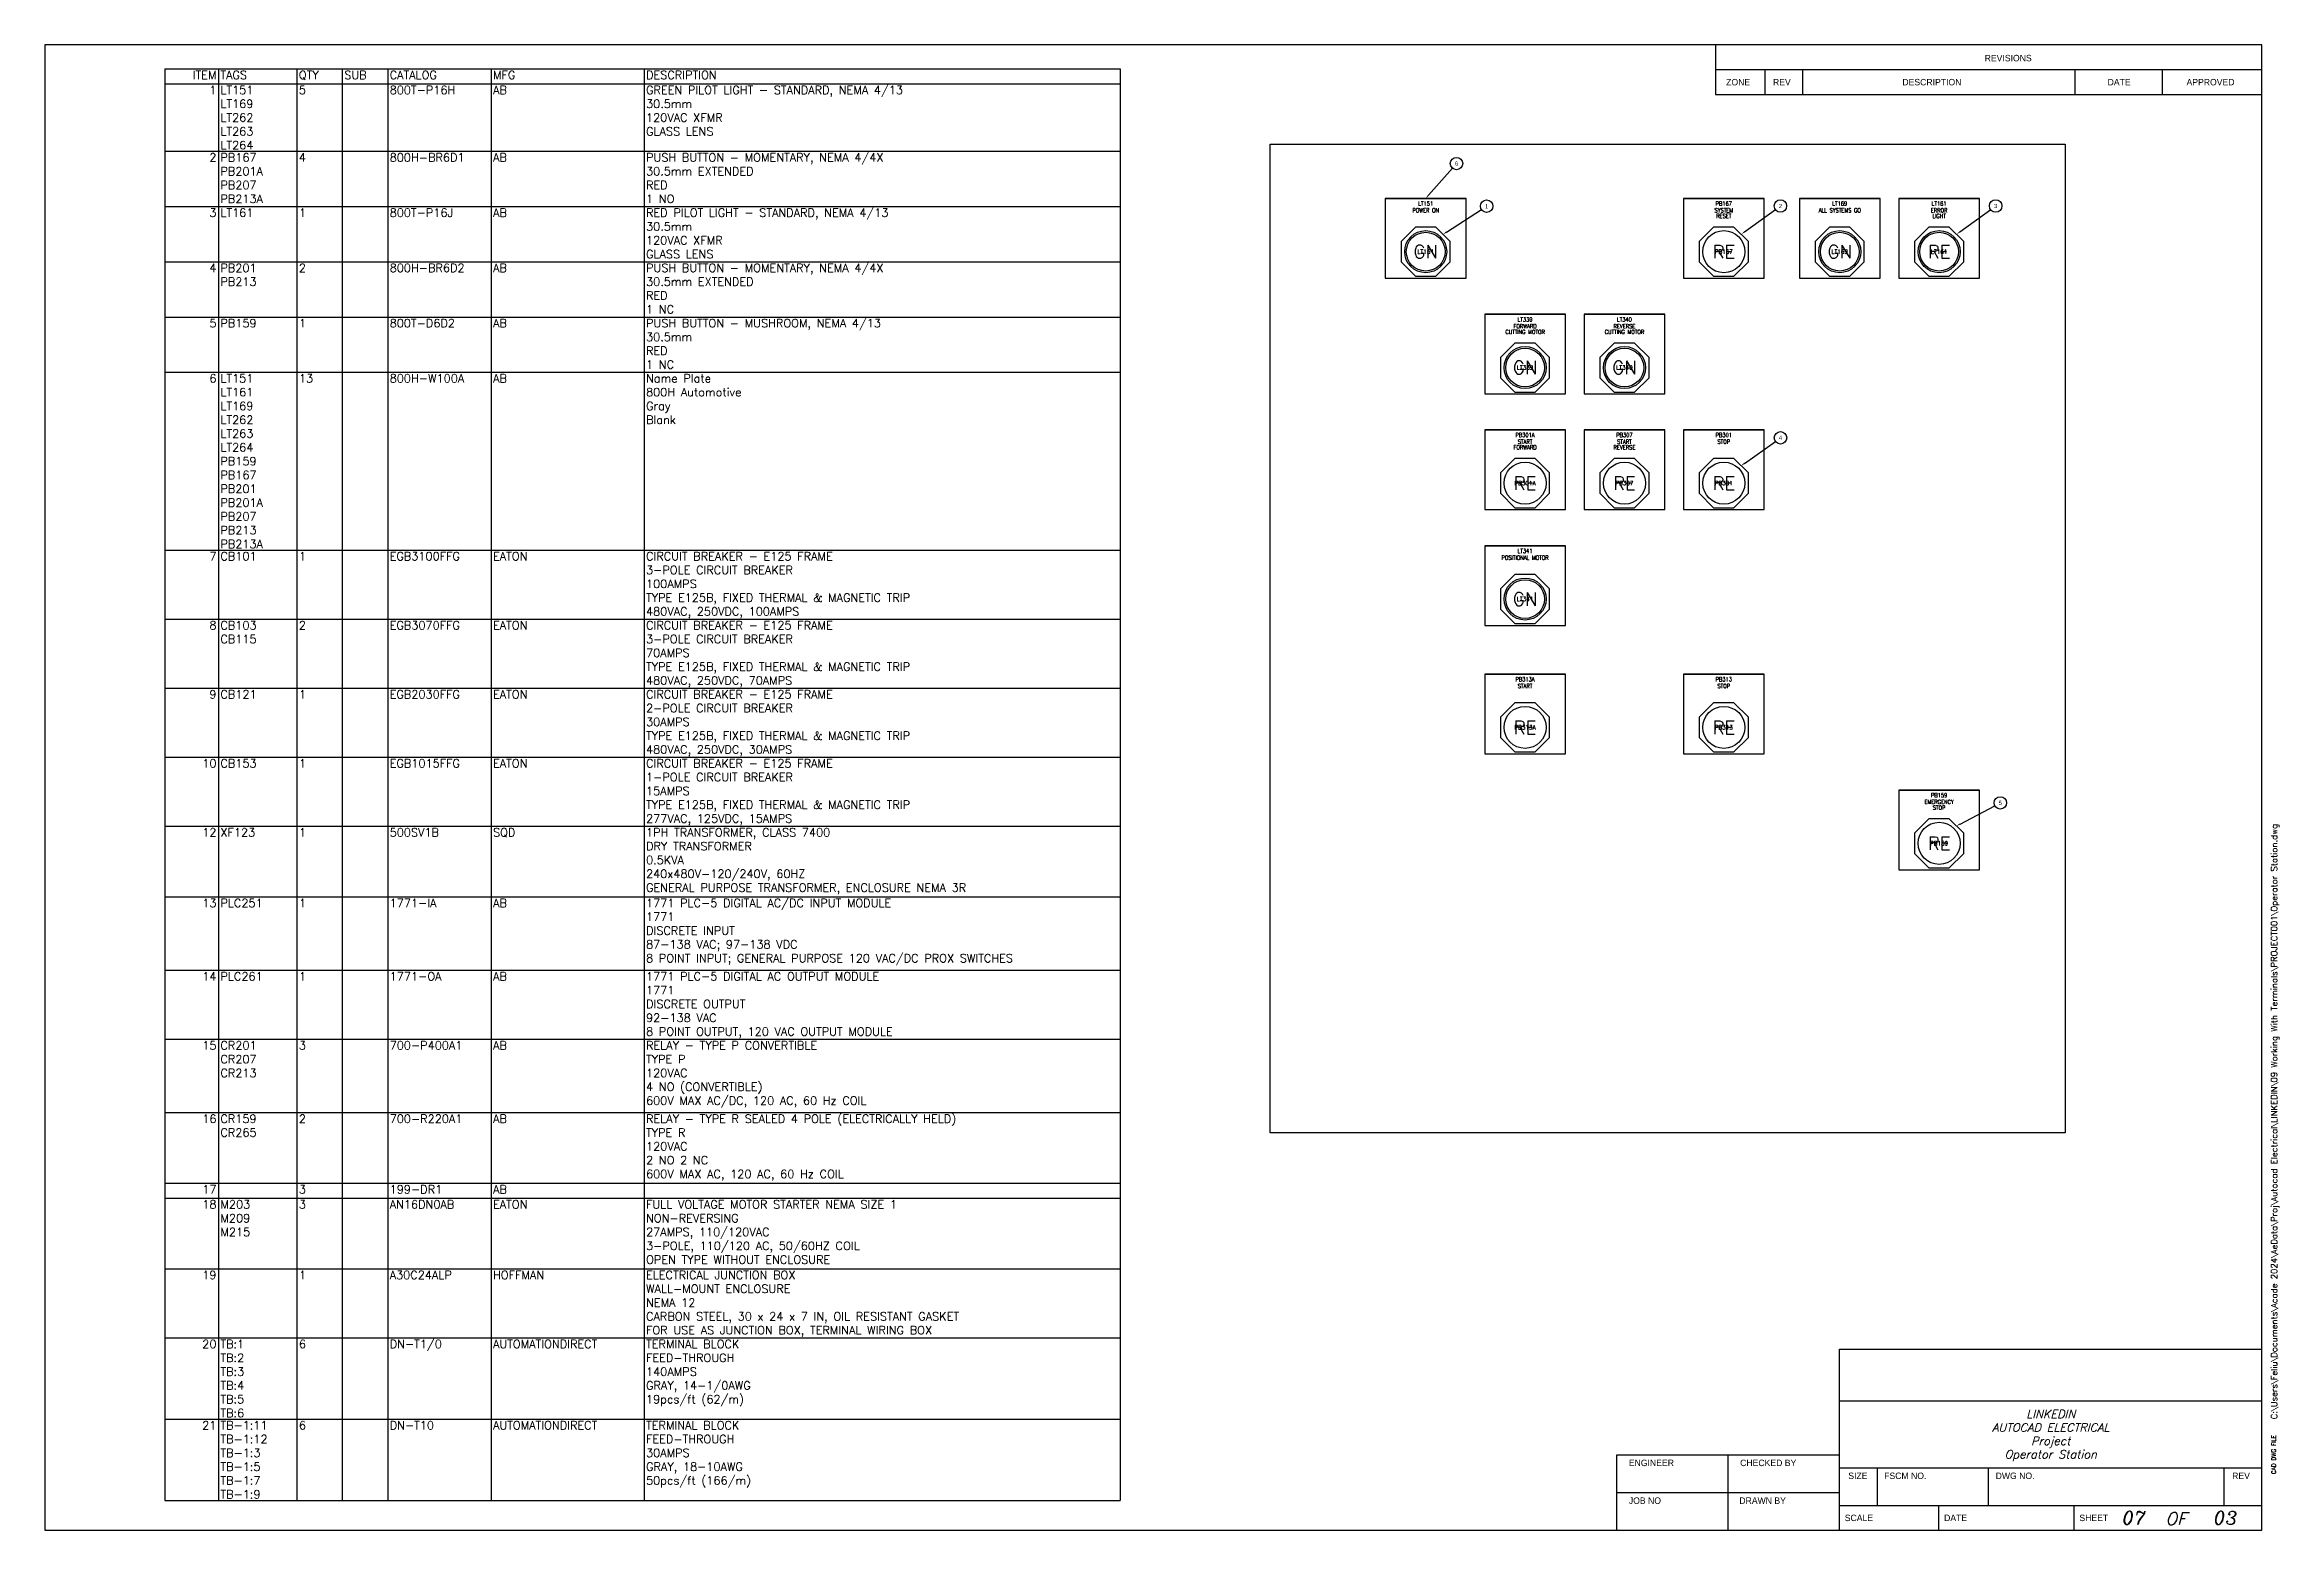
# Model space of a CAD drawing. Header units: inches. Extents: x 0 to 67.5, y 0 to 44.9.
import ezdxf
from ezdxf.enums import TextEntityAlignment as Align

# ---------------------------------------------------------------- set-up
doc = ezdxf.new("R2010")
doc.units = ezdxf.units.IN
doc.header["$MEASUREMENT"] = 0
for name, color, linetype in [('MISC', 252, 'Continuous'), ('PBAL', 7, 'Continuous'), ('PITEM', 1, 'Continuous'), ('PMISC', 2, 'Continuous'), ('PNPD', 7, 'Continuous'), ('PNPG', 70, 'Continuous'), ('PNPT', 7, 'Continuous'), ('PSYMS', 7, 'Continuous'), ('PTAG', 30, 'Continuous'), ('TITLE', 7, 'Continuous')]:
    doc.layers.add(name, color=color, linetype=linetype)
doc.styles.add('ITALIC', font='ITALIC')
doc.styles.add('SIMPLEX', font='SIMPLEX')
doc.styles.add('WD', font='romans.shx')

# ---------------------------------------------------------------- blocks, each defined once
blk = doc.blocks.new('ABLT3G')
for p, q in [((-0.307, 0.742), (-0.742, 0.307)), ((0.307, 0.742), (-0.307, 0.742)), ((0.742, 0.307), (0.307, 0.742)), ((-0.742, 0.307), (-0.742, -0.307)), ((0.742, -0.307), (0.742, 0.307)), ((-0.742, -0.307), (-0.307, -0.742)), ((0.307, -0.742), (0.742, -0.307)), ((-0.307, -0.742), (0.307, -0.742))]:
    blk.add_line(p, q)
for radius in [0.635, 0.585]:
    blk.add_circle((0, 0), radius)
at = {"style": 'WD'}
blk.add_attdef('COLOR', text='', height=0.4, dxfattribs=at).set_placement((0, 0), align=Align.MIDDLE)
blk = doc.blocks.new('ABPB3R')
for p, q in [((-0.307, 0.742), (-0.742, 0.307)), ((0.307, 0.742), (-0.307, 0.742)), ((0.742, 0.307), (0.307, 0.742)), ((-0.742, 0.307), (-0.742, -0.307)), ((0.742, -0.307), (0.742, 0.307)), ((-0.742, -0.307), (-0.307, -0.742)), ((0.307, -0.742), (0.742, -0.307)), ((-0.307, -0.742), (0.307, -0.742))]:
    blk.add_line(p, q)
blk.add_circle((0, 0), 0.635)
at = {"style": 'WD'}
blk.add_attdef('COLOR', text='', height=0.4, dxfattribs=at).set_placement((0, 0), align=Align.MIDDLE)
blk = doc.blocks.new('ABLT3R')
for p, q in [((-0.307, 0.742), (-0.742, 0.307)), ((0.307, 0.742), (-0.307, 0.742)), ((0.742, 0.307), (0.307, 0.742)), ((-0.742, 0.307), (-0.742, -0.307)), ((0.742, -0.307), (0.742, 0.307)), ((-0.742, -0.307), (-0.307, -0.742)), ((0.307, -0.742), (0.742, -0.307)), ((-0.307, -0.742), (0.307, -0.742))]:
    blk.add_line(p, q)
for radius in [0.635, 0.585]:
    blk.add_circle((0, 0), radius)
at = {"style": 'WD'}
blk.add_attdef('COLOR', text='', height=0.4, dxfattribs=at).set_placement((0, 0), align=Align.MIDDLE_CENTER)
blk = doc.blocks.new('NPAB8HA')
for p, q in [((1.219, 1.609), (-1.219, 1.609)), ((-1.219, 1.609), (-1.219, -0.797)), ((-1.219, 1.609), (1.219, 1.609)), ((1.219, -0.797), (1.219, 1.609)), ((-1.219, -0.797), (1.219, -0.797))]:
    blk.add_line(p, q)
at = {"style": 'WD'}
for tag, height, width, flags, p in [('P_TAG1', 0.125, 0.9, 8, (0, 1.39)), ('DESC1', 0.125, 0.9, 8, (0, 1.188)), ('DESC2', 0.125, 0.9, 8, (0.001, 1.016)), ('DESC3', 0.125, 0.9, 8, (0.001, 0.844)), ('POS2', 0.1, 0.7, 8, (0.001, 0.703)), ('ASSYCODE', 0.01, 0.9, 9, (0.328, 0.969)), ('MFG', 0.01, 0.9, 9, (0.328, 1)), ('CAT', 0.01, 0.9, 9, (0.328, 0.984))]:
    blk.add_attdef(tag, text='', height=height, dxfattribs=dict(at, width=width, flags=flags)).set_placement(p, align=Align.CENTER)
at = {"style": 'WD', "width": 0.7, "flags": 8}
blk.add_attdef('POS1', text='', height=0.1, dxfattribs=at).set_placement((-0.311, 0.578), align=Align.RIGHT)
blk.add_attdef('POS3', (0.314, 0.578), '', height=0.1, dxfattribs=at)
blk = doc.blocks.new('PNL534')
at = {"layer": 'PBAL'}
blk.add_circle((0.158, 0.102), 0.188, dxfattribs=at)
at = {"layer": 'PITEM'}
blk.add_attdef('B_ITEM', text='', height=0.125, dxfattribs=at).set_placement((0.158, 0.102), align=Align.MIDDLE)
blk = doc.blocks.new('PNL544')
at = {"layer": 'PBAL'}
blk.add_circle((0.152, 0.11), 0.188, dxfattribs=at)
at = {"layer": 'PITEM'}
blk.add_attdef('B_ITEM', text='', height=0.125, dxfattribs=at).set_placement((0.152, 0.11), align=Align.MIDDLE)
blk = doc.blocks.new('PNL56E')
at = {"layer": 'PBAL'}
blk.add_circle((0.152, 0.11), 0.188, dxfattribs=at)
at = {"layer": 'PITEM'}
blk.add_attdef('B_ITEM', text='', height=0.125, dxfattribs=at).set_placement((0.152, 0.11), align=Align.MIDDLE)
blk = doc.blocks.new('PNL57C')
at = {"layer": 'PBAL'}
blk.add_circle((0.153, 0.109), 0.188, dxfattribs=at)
at = {"layer": 'PITEM'}
blk.add_attdef('B_ITEM', text='', height=0.125, dxfattribs=at).set_placement((0.153, 0.109), align=Align.MIDDLE)
blk = doc.blocks.new('PNL58A')
at = {"layer": 'PBAL'}
blk.add_circle((0.166, 0.087), 0.188, dxfattribs=at)
at = {"layer": 'PITEM'}
blk.add_attdef('B_ITEM', text='', height=0.125, dxfattribs=at).set_placement((0.166, 0.087), align=Align.MIDDLE)
blk = doc.blocks.new('PNL598')
at = {"layer": 'PBAL'}
blk.add_circle((0.124, 0.14), 0.188, dxfattribs=at)
at = {"layer": 'PITEM'}
blk.add_attdef('B_ITEM', text='', height=0.125, dxfattribs=at).set_placement((0.124, 0.14), align=Align.MIDDLE)
blk = doc.blocks.new('*T20')
at = {"layer": 'MISC', "color": 0, "linetype": 'ByBlock', "lineweight": -2}
for p, q in [((0, 0), (28.84, 0)), ((0, 0), (0, -43.222)), ((1.62, 0), (1.62, -43.222)), ((3.99, 0), (3.99, -43.222)), ((5.36, 0), (5.36, -43.222)), ((6.73, 0), (6.73, -43.222)), ((9.85, 0), (9.85, -43.222)), ((14.47, 0), (14.47, -43.222)), ((28.84, 0), (28.84, -43.222)), ((0, -0.453), (28.84, -0.453)), ((0, -2.49), (28.84, -2.49)), ((0, -4.158), (28.84, -4.158)), ((0, -5.825), (28.84, -5.825)), ((0, -7.493), (28.84, -7.493)), ((0, -9.16), (28.84, -9.16)), ((0, -14.53), (28.84, -14.53)), ((0, -16.615), (28.84, -16.615)), ((0, -18.699), (28.84, -18.699)), ((0, -20.783), (28.84, -20.783)), ((0, -22.868), (28.84, -22.868)), ((0, -25), (28.84, -25)), ((0, -27.215), (28.84, -27.215)), ((0, -29.299), (28.84, -29.299)), ((0, -31.514), (28.84, -31.514)), ((0, -33.646), (28.84, -33.646)), ((0, -34.1), (28.84, -34.1)), ((0, -36.231), (28.84, -36.231)), ((0, -38.316), (28.84, -38.316)), ((0, -40.769), (28.84, -40.769)), ((0, -43.222), (28.84, -43.222))]:
    blk.add_line(p, q, dxfattribs=at)
at = {"layer": 'MISC', "color": 252, "char_height": 0.25, "style": 'WD'}
for s, insert, width, attachment_point in [('ITEM', (1.56, -0.06), 1.5, 3), ('1', (1.56, -0.513), 1.5, 3), ('TAGS', (1.68, -0.06), 2.25, 1), ('LT151\\PLT169\\PLT262\\PLT263\\PLT264', (1.68, -0.513), 2.25, 1), ('QTY', (4.05, -0.06), 1.25, 1), ('5', (4.05, -0.513), 1.25, 1), ('SUB', (5.42, -0.06), 1.25, 1), ('CATALOG', (6.79, -0.06), 3, 1), ('800T-P16H', (6.79, -0.513), 3, 1), ('AB', (9.91, -0.513), 4.5, 1), ('MFG', (9.91, -0.06), 4.5, 1), ('GREEN PILOT LIGHT - STANDARD, NEMA 4/13\\P30.5mm\\P120VAC XFMR\\PGLASS LENS', (14.53, -0.513), 14.25, 1), ('DESCRIPTION', (14.53, -0.06), 14.25, 1), ('2', (1.56, -2.55), 1.5, 3), ('PB167\\PPB201A\\PPB207\\PPB213A', (1.68, -2.55), 2.25, 1), ('4', (4.05, -2.55), 1.25, 1), ('800H-BR6D1', (6.79, -2.55), 3, 1), ('AB', (9.91, -2.55), 4.5, 1), ('PUSH BUTTON - MOMENTARY, NEMA 4/4X\\P30.5mm EXTENDED\\PRED\\P1 NO', (14.53, -2.55), 14.25, 1), ('3', (1.56, -4.218), 1.5, 3), ('LT161', (1.68, -4.218), 2.25, 1), ('1', (4.05, -4.218), 1.25, 1), ('800T-P16J', (6.79, -4.218), 3, 1), ('AB', (9.91, -4.218), 4.5, 1), ('RED PILOT LIGHT - STANDARD, NEMA 4/13\\P30.5mm\\P120VAC XFMR\\PGLASS LENS', (14.53, -4.218), 14.25, 1), ('4', (1.56, -5.885), 1.5, 3), ('PB201\\PPB213', (1.68, -5.885), 2.25, 1), ('2', (4.05, -5.885), 1.25, 1), ('800H-BR6D2', (6.79, -5.885), 3, 1), ('AB', (9.91, -5.885), 4.5, 1), ('PUSH BUTTON - MOMENTARY, NEMA 4/4X\\P30.5mm EXTENDED\\PRED\\P1 NC', (14.53, -5.885), 14.25, 1), ('5', (1.56, -7.553), 1.5, 3), ('PB159', (1.68, -7.553), 2.25, 1), ('1', (4.05, -7.553), 1.25, 1), ('800T-D6D2', (6.79, -7.553), 3, 1), ('AB', (9.91, -7.553), 4.5, 1), ('PUSH BUTTON - MUSHROOM, NEMA 4/13\\P30.5mm\\PRED\\P1 NC', (14.53, -7.553), 14.25, 1), ('6', (1.56, -9.22), 1.5, 3), ('LT151\\PLT161\\PLT169\\PLT262\\PLT263\\PLT264\\PPB159\\PPB167\\PPB201\\PPB201A\\PPB207\\PPB213\\PPB213A', (1.68, -9.22), 2.25, 1), ('13', (4.05, -9.22), 1.25, 1), ('800H-W100A', (6.79, -9.22), 3, 1), ('AB', (9.91, -9.22), 4.5, 1), ('Name Plate\\P800H Automotive\\PGray\\PBlank', (14.53, -9.22), 14.25, 1), ('7', (1.56, -14.59), 1.5, 3), ('CB101', (1.68, -14.59), 2.25, 1), ('1', (4.05, -14.59), 1.25, 1), ('EGB3100FFG', (6.79, -14.59), 3, 1), ('EATON', (9.91, -14.59), 4.5, 1), ('CIRCUIT BREAKER - E125 FRAME\\P3-POLE CIRCUIT BREAKER\\P100AMPS\\PTYPE E125B, FIXED THERMAL & MAGNETIC TRIP\\P480VAC, 250VDC, 100AMPS', (14.53, -14.59), 14.25, 1), ('8', (1.56, -16.675), 1.5, 3), ('CB103\\PCB115', (1.68, -16.675), 2.25, 1), ('2', (4.05, -16.675), 1.25, 1), ('EGB3070FFG', (6.79, -16.675), 3, 1), ('EATON', (9.91, -16.675), 4.5, 1), ('CIRCUIT BREAKER - E125 FRAME\\P3-POLE CIRCUIT BREAKER\\P70AMPS\\PTYPE E125B, FIXED THERMAL & MAGNETIC TRIP\\P480VAC, 250VDC, 70AMPS', (14.53, -16.675), 14.25, 1), ('9', (1.56, -18.759), 1.5, 3), ('CB121', (1.68, -18.759), 2.25, 1), ('1', (4.05, -18.759), 1.25, 1), ('EGB2030FFG', (6.79, -18.759), 3, 1), ('EATON', (9.91, -18.759), 4.5, 1), ('CIRCUIT BREAKER - E125 FRAME\\P2-POLE CIRCUIT BREAKER\\P30AMPS\\PTYPE E125B, FIXED THERMAL & MAGNETIC TRIP\\P480VAC, 250VDC, 30AMPS', (14.53, -18.759), 14.25, 1), ('10', (1.56, -20.843), 1.5, 3), ('CB153', (1.68, -20.843), 2.25, 1), ('1', (4.05, -20.843), 1.25, 1), ('EGB1015FFG', (6.79, -20.843), 3, 1), ('EATON', (9.91, -20.843), 4.5, 1), ('CIRCUIT BREAKER - E125 FRAME\\P1-POLE CIRCUIT BREAKER\\P15AMPS\\PTYPE E125B, FIXED THERMAL & MAGNETIC TRIP\\P277VAC, 125VDC, 15AMPS', (14.53, -20.843), 14.25, 1), ('12', (1.56, -22.928), 1.5, 3), ('XF123', (1.68, -22.928), 2.25, 1), ('1', (4.05, -22.928), 1.25, 1), ('500SV1B', (6.79, -22.928), 3, 1), ('SQD', (9.91, -22.928), 4.5, 1), ('1PH TRANSFORMER, CLASS 7400\\PDRY TRANSFORMER\\P0.5KVA\\P240x480V-120/240V, 60HZ\\PGENERAL PURPOSE TRANSFORMER, ENCLOSURE NEMA 3R', (14.53, -22.928), 14.25, 1), ('13', (1.56, -25.06), 1.5, 3), ('PLC251', (1.68, -25.06), 2.25, 1), ('1', (4.05, -25.06), 1.25, 1), ('1771-IA', (6.79, -25.06), 3, 1), ('AB', (9.91, -25.06), 4.5, 1), ('1771 PLC-5 DIGITAL AC/DC INPUT MODULE\\P1771\\PDISCRETE INPUT\\P87-138 VAC; 97-138 VDC\\P8 POINT INPUT; GENERAL PURPOSE 120 VAC/DC PROX SWITCHES', (14.53, -25.06), 14.25, 1), ('14', (1.56, -27.275), 1.5, 3), ('PLC261', (1.68, -27.275), 2.25, 1), ('1', (4.05, -27.275), 1.25, 1), ('1771-OA', (6.79, -27.275), 3, 1), ('AB', (9.91, -27.275), 4.5, 1), ('1771 PLC-5 DIGITAL AC OUTPUT MODULE\\P1771\\PDISCRETE OUTPUT\\P92-138 VAC\\P8 POINT OUTPUT, 120 VAC OUTPUT MODULE', (14.53, -27.275), 14.25, 1), ('15', (1.56, -29.359), 1.5, 3), ('CR201\\PCR207\\PCR213', (1.68, -29.359), 2.25, 1), ('3', (4.05, -29.359), 1.25, 1), ('700-P400A1', (6.79, -29.359), 3, 1), ('AB', (9.91, -29.359), 4.5, 1), ('RELAY - TYPE P CONVERTIBLE\\PTYPE P\\P120VAC\\P4 NO (CONVERTIBLE)\\P600V MAX AC/DC, 120 AC, 60 Hz COIL', (14.53, -29.359), 14.25, 1), ('16', (1.56, -31.574), 1.5, 3), ('CR159\\PCR265', (1.68, -31.574), 2.25, 1), ('2', (4.05, -31.574), 1.25, 1), ('700-R220A1', (6.79, -31.574), 3, 1), ('AB', (9.91, -31.574), 4.5, 1), ('RELAY - TYPE R SEALED 4 POLE (ELECTRICALLY HELD)\\PTYPE R\\P120VAC\\P2 NO 2 NC\\P600V MAX AC, 120 AC, 60 Hz COIL', (14.53, -31.574), 14.25, 1), ('17', (1.56, -33.706), 1.5, 3), ('3', (4.05, -33.706), 1.25, 1), ('199-DR1', (6.79, -33.706), 3, 1), ('AB', (9.91, -33.706), 4.5, 1), ('18', (1.56, -34.16), 1.5, 3), ('M203\\PM209\\PM215', (1.68, -34.16), 2.25, 1), ('3', (4.05, -34.16), 1.25, 1), ('AN16DN0AB', (6.79, -34.16), 3, 1), ('EATON', (9.91, -34.16), 4.5, 1), ('FULL VOLTAGE MOTOR STARTER NEMA SIZE 1\\PNON-REVERSING\\P27AMPS, 110/120VAC\\P3-POLE, 110/120 AC, 50/60HZ COIL\\POPEN TYPE WITHOUT ENCLOSURE', (14.53, -34.16), 14.25, 1), ('19', (1.56, -36.291), 1.5, 3), ('1', (4.05, -36.291), 1.25, 1), ('A30C24ALP', (6.79, -36.291), 3, 1), ('HOFFMAN', (9.91, -36.291), 4.5, 1), ('ELECTRICAL JUNCTION BOX\\PWALL-MOUNT ENCLOSURE\\PNEMA 12\\PCARBON STEEL, 30 x 24 x 7 IN, OIL RESISTANT GASKET\\PFOR USE AS JUNCTION BOX, TERMINAL WIRING BOX', (14.53, -36.291), 14.25, 1), ('20', (1.56, -38.376), 1.5, 3), ('TB:1\\PTB:2\\PTB:3\\PTB:4\\PTB:5\\PTB:6', (1.68, -38.376), 2.25, 1), ('6', (4.05, -38.376), 1.25, 1), ('DN-T1/0', (6.79, -38.376), 3, 1), ('AUTOMATIONDIRECT', (9.91, -38.376), 4.5, 1), ('TERMINAL BLOCK\\PFEED-THROUGH\\P140AMPS\\PGRAY, 14-1/0AWG\\P19pcs/ft (62/m)', (14.53, -38.376), 14.25, 1), ('21', (1.56, -40.829), 1.5, 3), ('TB-1:11\\PTB-1:12\\PTB-1:3\\PTB-1:5\\PTB-1:7\\PTB-1:9', (1.68, -40.829), 2.25, 1), ('6', (4.05, -40.829), 1.25, 1), ('DN-T10', (6.79, -40.829), 3, 1), ('AUTOMATIONDIRECT', (9.91, -40.829), 4.5, 1), ('TERMINAL BLOCK\\PFEED-THROUGH\\P30AMPS\\PGRAY, 18-10AWG\\P50pcs/ft (166/m)', (14.53, -40.829), 14.25, 1)]:
    blk.add_mtext(s, dxfattribs=dict(at, insert=insert, width=width, attachment_point=attachment_point))
blk = doc.blocks.new('ACADE D Titleblock')
for p, q in [((33.469, 22.427), (0, 22.427)), ((0, 22.427), (0, 0)), ((25.219, 22.427), (25.219, 21.677)), ((33.469, 0), (33.469, 22.427)), ((33.469, 0), (33.469, 22.427)), ((25.219, 22.052), (33.469, 22.052)), ((25.969, 21.677), (25.969, 22.052)), ((26.539, 21.677), (26.539, 22.052)), ((30.649, 21.677), (30.649, 22.052)), ((31.969, 21.677), (31.969, 22.052)), ((25.219, 21.677), (33.469, 21.677)), ((27.094, 2.737), (33.469, 2.737)), ((27.094, 0), (27.094, 2.737)), ((27.094, 1.957), (33.469, 1.957)), ((23.734, 1.14), (27.094, 1.14)), ((23.734, 0), (23.734, 1.14)), ((25.414, 0), (25.414, 1.14)), ((27.094, 0.945), (33.469, 0.945)), ((27.664, 0.375), (27.664, 0.945)), ((29.344, 0.375), (29.344, 0.945)), ((32.899, 0.375), (32.899, 0.945)), ((23.734, 0.57), (27.094, 0.57)), ((27.094, 0.375), (33.469, 0.375)), ((28.594, 0), (28.594, 0.375)), ((30.635, 0), (30.635, 0.375)), ((0, 0), (33.469, 0))]:
    blk.add_line(p, q)
for s, p in [('REVISIONS', (29.284, 22.176)), ('ZONE', (25.382, 21.813)), ('REV', (26.089, 21.813)), ('DESCRIPTION', (28.042, 21.813)), ('DATE', (31.14, 21.813)), ('APPROVED', (32.331, 21.813)), ('ENGINEER', (23.913, 0.969)), ('CHECKED BY', (25.593, 0.969)), ('SIZE', (27.226, 0.774)), ('FSCM NO.', (27.767, 0.774)), ('DWG NO.', (29.45, 0.774)), ('REV', (33.02, 0.774)), ('JOB NO', (23.913, 0.399)), ('DRAWN BY', (25.581, 0.399)), ('SCALE', (27.172, 0.139)), ('DATE', (28.672, 0.139)), ('SHEET', (30.714, 0.139))]:
    blk.add_text(s, height=0.0975).set_placement(p)
at = {"layer": 'TITLE', "style": 'SIMPLEX'}
blk.add_text('CAD DWG FILE', height=0.0625, rotation=90, dxfattribs=at).set_placement((33.677, 0.849))
at = {"layer": 'TITLE', "style": 'ITALIC'}
blk.add_text('OF', height=0.1875, dxfattribs=at).set_placement((32.173, 0.176), align=Align.MIDDLE_CENTER)
for tag, height, p in [('TITLE#1', 0.125, (30.281, 1.755)), ('TITLE#2', 0.125, (30.281, 1.552)), ('TITLE#3', 0.125, (30.281, 1.35)), ('TITLE#4', 0.125, (30.281, 1.147)), ('DWG#', 0.2, (31.121, 0.66)), ('SH#', 0.2, (31.541, 0.187)), ('SHTS', 0.2, (32.92, 0.187))]:
    blk.add_attdef(tag, text='', height=height, dxfattribs=at).set_placement(p, align=Align.MIDDLE_CENTER)
at = {"layer": 'TITLE', "style": 'SIMPLEX'}
blk.add_attdef('CAD#', (33.701, 1.677), '', height=0.0938, rotation=90, dxfattribs=at)
at = {"layer": 'TITLE'}
for tag, p, style in [('ENGINEER', (24.406, 0.664), 'ITALIC'), ('CHKDBY', (26.023, 0.664), 'ITALIC'), ('JOB#', (24.632, 0.092), 'ITALIC'), ('DRAWNBY', (26.093, 0.092), 'ITALIC'), ('SCALE', (27.742, 0.139), 'SIMPLEX'), ('DATE', (29.152, 0.139), 'SIMPLEX')]:
    blk.add_attdef(tag, p, '', height=0.0975, dxfattribs=dict(at, style=style))
at = {"layer": 'TITLE', "flags": 9}
blk.add_attdef('WD_TB', (27.182, -0.207), '', height=0.125, dxfattribs=at)

msp = doc.modelspace()

# ---------------------------------------------------------------- linework, layer by layer
at = {"layer": 'PBAL'}
for p, q in [((41.776, 40.308), (42.5, 41.125)), ((42.323, 39.197), (43.375, 39.875)), ((51.319, 39.203), (52.25, 39.875)), ((57.819, 39.203), (58.75, 39.875)), ((51.32, 32.214), (52.25, 32.875)), ((57.828, 21.325), (58.875, 21.875))]:
    msp.add_line(p, q, dxfattribs=at)
for points in [[(41.791, 40.294), (41.76, 40.321), (41.693, 40.214)], [(42.334, 39.18), (42.311, 39.215), (42.218, 39.129)], [(51.331, 39.186), (51.307, 39.219), (51.218, 39.129)], [(57.831, 39.186), (57.807, 39.219), (57.718, 39.129)], [(51.332, 32.197), (51.308, 32.231), (51.218, 32.142)], [(57.838, 21.307), (57.819, 21.344), (57.718, 21.267)]]:
    msp.add_solid(points, dxfattribs=at)
at = {"layer": 'PSYMS'}
msp.add_lwpolyline([(37, 41.852), (61, 41.852), (61, 12), (37, 12)], close=True, dxfattribs=at)

# ---------------------------------------------------------------- block references
ref = msp.add_blockref('ACADE D Titleblock', (0, 0), dxfattribs=dict(xscale=2, yscale=2, zscale=2))
ref.add_attrib('SHTS', '03', dxfattribs={"layer": 'MISC', "color": 1, "height": 0.4, "style": 'ITALIC'}).set_placement((65.841, 0.375), align=Align.MIDDLE_CENTER)
ref.add_attrib('TITLE#4', 'Operator Station', dxfattribs={"layer": 'MISC', "color": 1, "height": 0.25, "style": 'ITALIC'}).set_placement((60.563, 2.295), align=Align.MIDDLE_CENTER)
ref.add_attrib('TITLE#3', 'Project', dxfattribs={"layer": 'MISC', "color": 1, "height": 0.25, "style": 'ITALIC'}).set_placement((60.563, 2.7), align=Align.MIDDLE_CENTER)
ref.add_attrib('TITLE#2', 'AUTOCAD ELECTRICAL', dxfattribs={"layer": 'MISC', "color": 1, "height": 0.25, "style": 'ITALIC'}).set_placement((60.563, 3.104), align=Align.MIDDLE_CENTER)
ref.add_attrib('SH#', '07', dxfattribs={"layer": 'MISC', "color": 1, "height": 0.4, "style": 'ITALIC'}).set_placement((63.082, 0.375), align=Align.MIDDLE_CENTER)
ref.add_attrib('CAD#', 'C:\\Users\\Feliu\\Documents\\Acade 2024\\AeData\\Proj\\Autocad Electrical\\LINKEDIN\\09 Working With Terminals\\PROJECT001\\Operator Station.dwg', (67.401, 3.353), dxfattribs={"layer": 'MISC', "color": 1, "height": 0.1875, "rotation": 90, "style": 'SIMPLEX'})
ref.add_attrib('TITLE#1', 'LINKEDIN', dxfattribs={"layer": 'MISC', "color": 1, "height": 0.25, "style": 'ITALIC'}).set_placement((60.563, 3.509), align=Align.MIDDLE_CENTER)
msp.add_blockref('*T20', (3.625, 44.125))
at = {"layer": 'PBAL'}
for name, p, values in [('PNL598', (42.5, 41.125), {'B_ITEM': '6'}), ('PNL534', (43.375, 39.875), {'B_ITEM': '1'}), ('PNL544', (52.25, 39.875), {'B_ITEM': '2'}), ('PNL56E', (58.75, 39.875), {'B_ITEM': '3'}), ('PNL57C', (52.25, 32.875), {'B_ITEM': '4'}), ('PNL58A', (58.875, 21.875), {'B_ITEM': '5'})]:
    msp.add_blockref(name, p, dxfattribs=at).add_auto_attribs(values)
at = {"layer": 'PNPG'}
ref = msp.add_blockref('NPAB8HA', (41.693, 38.605), dxfattribs=at)
ref.add_attrib('P_TAG1', 'LT151', dxfattribs={"layer": 'PNPT', "height": 0.125, "style": 'WD', "width": 0.9, "flags": 8}).set_placement((41.693, 39.994), align=Align.CENTER)
ref.add_attrib('DESC1', 'POWER ON', dxfattribs={"layer": 'PNPD', "height": 0.125, "style": 'WD', "width": 0.9, "flags": 8}).set_placement((41.693, 39.792), align=Align.CENTER)
ref = msp.add_blockref('NPAB8HA', (50.693, 38.605), dxfattribs=at)
ref.add_attrib('P_TAG1', 'PB167', dxfattribs={"layer": 'PNPT', "height": 0.125, "style": 'WD', "width": 0.9, "flags": 8}).set_placement((50.693, 39.994), align=Align.CENTER)
ref.add_attrib('DESC1', 'SYSTEM', dxfattribs={"layer": 'PNPD', "height": 0.125, "style": 'WD', "width": 0.9, "flags": 8}).set_placement((50.693, 39.792), align=Align.CENTER)
ref.add_attrib('DESC2', 'RESET', dxfattribs={"layer": 'PNPD', "height": 0.125, "style": 'WD', "width": 0.9, "flags": 8}).set_placement((50.694, 39.62), align=Align.CENTER)
ref = msp.add_blockref('NPAB8HA', (54.193, 38.605), dxfattribs=at)
ref.add_attrib('P_TAG1', 'LT169', dxfattribs={"layer": 'PNPT', "height": 0.125, "style": 'WD', "width": 0.9, "flags": 8}).set_placement((54.193, 39.994), align=Align.CENTER)
ref.add_attrib('DESC1', 'ALL SYSTEMS GO', dxfattribs={"layer": 'PNPD', "height": 0.125, "style": 'WD', "width": 0.9, "flags": 8}).set_placement((54.193, 39.792), align=Align.CENTER)
ref = msp.add_blockref('NPAB8HA', (57.193, 38.605), dxfattribs=at)
ref.add_attrib('P_TAG1', 'LT161', dxfattribs={"layer": 'PNPT', "height": 0.125, "style": 'WD', "width": 0.9, "flags": 8}).set_placement((57.193, 39.994), align=Align.CENTER)
ref.add_attrib('DESC1', 'ERROR', dxfattribs={"layer": 'PNPD', "height": 0.125, "style": 'WD', "width": 0.9, "flags": 8}).set_placement((57.193, 39.792), align=Align.CENTER)
ref.add_attrib('DESC2', 'LIGHT', dxfattribs={"layer": 'PNPD', "height": 0.125, "style": 'WD', "width": 0.9, "flags": 8}).set_placement((57.194, 39.62), align=Align.CENTER)
ref = msp.add_blockref('NPAB8HA', (44.693, 35.105), dxfattribs=at)
ref.add_attrib('P_TAG1', 'LT339', dxfattribs={"layer": 'PNPT', "height": 0.125, "style": 'WD', "width": 0.9, "flags": 8}).set_placement((44.693, 36.494), align=Align.CENTER)
ref.add_attrib('DESC1', 'FORWARD', dxfattribs={"layer": 'PNPD', "height": 0.125, "style": 'WD', "width": 0.9, "flags": 8}).set_placement((44.693, 36.292), align=Align.CENTER)
ref.add_attrib('DESC2', 'CUTTING MOTOR', dxfattribs={"layer": 'PNPD', "height": 0.125, "style": 'WD', "width": 0.9, "flags": 8}).set_placement((44.694, 36.12), align=Align.CENTER)
ref = msp.add_blockref('NPAB8HA', (47.693, 35.105), dxfattribs=at)
ref.add_attrib('P_TAG1', 'LT340', dxfattribs={"layer": 'PNPT', "height": 0.125, "style": 'WD', "width": 0.9, "flags": 8}).set_placement((47.693, 36.494), align=Align.CENTER)
ref.add_attrib('DESC1', 'REVERSE', dxfattribs={"layer": 'PNPD', "height": 0.125, "style": 'WD', "width": 0.9, "flags": 8}).set_placement((47.693, 36.292), align=Align.CENTER)
ref.add_attrib('DESC2', 'CUTTING MOTOR', dxfattribs={"layer": 'PNPD', "height": 0.125, "style": 'WD', "width": 0.9, "flags": 8}).set_placement((47.694, 36.12), align=Align.CENTER)
ref = msp.add_blockref('NPAB8HA', (44.693, 31.617), dxfattribs=at)
ref.add_attrib('P_TAG1', 'PB301A', dxfattribs={"layer": 'PNPT', "height": 0.125, "style": 'WD', "width": 0.9, "flags": 8}).set_placement((44.693, 33.007), align=Align.CENTER)
ref.add_attrib('DESC1', 'START', dxfattribs={"layer": 'PNPD', "height": 0.125, "style": 'WD', "width": 0.9, "flags": 8}).set_placement((44.693, 32.805), align=Align.CENTER)
ref.add_attrib('DESC2', 'FORWARD', dxfattribs={"layer": 'PNPD', "height": 0.125, "style": 'WD', "width": 0.9, "flags": 8}).set_placement((44.694, 32.633), align=Align.CENTER)
ref = msp.add_blockref('NPAB8HA', (47.693, 31.617), dxfattribs=at)
ref.add_attrib('P_TAG1', 'PB307', dxfattribs={"layer": 'PNPT', "height": 0.125, "style": 'WD', "width": 0.9, "flags": 8}).set_placement((47.693, 33.007), align=Align.CENTER)
ref.add_attrib('DESC1', 'START', dxfattribs={"layer": 'PNPD', "height": 0.125, "style": 'WD', "width": 0.9, "flags": 8}).set_placement((47.693, 32.805), align=Align.CENTER)
ref.add_attrib('DESC2', 'REVERSE', dxfattribs={"layer": 'PNPD', "height": 0.125, "style": 'WD', "width": 0.9, "flags": 8}).set_placement((47.694, 32.633), align=Align.CENTER)
ref = msp.add_blockref('NPAB8HA', (50.693, 31.617), dxfattribs=at)
ref.add_attrib('P_TAG1', 'PB301', dxfattribs={"layer": 'PNPT', "height": 0.125, "style": 'WD', "width": 0.9, "flags": 8}).set_placement((50.693, 33.007), align=Align.CENTER)
ref.add_attrib('DESC1', 'STOP', dxfattribs={"layer": 'PNPD', "height": 0.125, "style": 'WD', "width": 0.9, "flags": 8}).set_placement((50.693, 32.805), align=Align.CENTER)
ref = msp.add_blockref('NPAB8HA', (44.693, 28.117), dxfattribs=at)
ref.add_attrib('P_TAG1', 'LT341', dxfattribs={"layer": 'PNPT', "height": 0.125, "style": 'WD', "width": 0.9, "flags": 8}).set_placement((44.693, 29.507), align=Align.CENTER)
ref.add_attrib('DESC1', 'POSITIONAL MOTOR', dxfattribs={"layer": 'PNPD', "height": 0.125, "style": 'WD', "width": 0.9, "flags": 8}).set_placement((44.693, 29.305), align=Align.CENTER)
ref = msp.add_blockref('NPAB8HA', (44.693, 24.242), dxfattribs=at)
ref.add_attrib('P_TAG1', 'PB313A', dxfattribs={"layer": 'PNPT', "height": 0.125, "style": 'WD', "width": 0.9, "flags": 8}).set_placement((44.693, 25.632), align=Align.CENTER)
ref.add_attrib('DESC1', 'START', dxfattribs={"layer": 'PNPD', "height": 0.125, "style": 'WD', "width": 0.9, "flags": 8}).set_placement((44.693, 25.43), align=Align.CENTER)
ref = msp.add_blockref('NPAB8HA', (50.693, 24.242), dxfattribs=at)
ref.add_attrib('P_TAG1', 'PB313', dxfattribs={"layer": 'PNPT', "height": 0.125, "style": 'WD', "width": 0.9, "flags": 8}).set_placement((50.693, 25.632), align=Align.CENTER)
ref.add_attrib('DESC1', 'STOP', dxfattribs={"layer": 'PNPD', "height": 0.125, "style": 'WD', "width": 0.9, "flags": 8}).set_placement((50.693, 25.43), align=Align.CENTER)
ref = msp.add_blockref('NPAB8HA', (57.193, 20.742), dxfattribs=at)
ref.add_attrib('P_TAG1', 'PB159', dxfattribs={"layer": 'PNPT', "height": 0.125, "style": 'WD', "width": 0.9, "flags": 8}).set_placement((57.193, 22.132), align=Align.CENTER)
ref.add_attrib('DESC1', 'EMERGENCY', dxfattribs={"layer": 'PNPD', "height": 0.125, "style": 'WD', "width": 0.9, "flags": 8}).set_placement((57.193, 21.93), align=Align.CENTER)
ref.add_attrib('DESC2', 'STOP', dxfattribs={"layer": 'PNPD', "height": 0.125, "style": 'WD', "width": 0.9, "flags": 8}).set_placement((57.194, 21.758), align=Align.CENTER)
at = {"layer": 'PSYMS'}
ref = msp.add_blockref('ABLT3G', (41.693, 38.605), dxfattribs=at)
ref.add_attrib('COLOR', 'GN', dxfattribs={"layer": 'PMISC', "height": 0.4, "style": 'WD'}).set_placement((41.693, 38.605), align=Align.MIDDLE)
ref.add_attrib('P_TAG1', 'LT151', dxfattribs={"layer": 'PTAG', "height": 0.125, "style": 'WD', "flags": 8}).set_placement((41.693, 38.605), align=Align.MIDDLE_CENTER)
ref = msp.add_blockref('ABPB3R', (50.693, 38.605), dxfattribs=at)
ref.add_attrib('COLOR', 'RE', dxfattribs={"layer": 'PMISC', "height": 0.4, "style": 'WD'}).set_placement((50.693, 38.605), align=Align.MIDDLE)
ref.add_attrib('P_TAG1', 'PB167', dxfattribs={"layer": 'PTAG', "height": 0.125, "style": 'WD', "flags": 8}).set_placement((50.693, 38.605), align=Align.MIDDLE_CENTER)
ref = msp.add_blockref('ABLT3G', (54.193, 38.605), dxfattribs=at)
ref.add_attrib('COLOR', 'GN', dxfattribs={"layer": 'PMISC', "height": 0.4, "style": 'WD'}).set_placement((54.193, 38.605), align=Align.MIDDLE)
ref.add_attrib('P_TAG1', 'LT169', dxfattribs={"layer": 'PTAG', "height": 0.125, "style": 'WD', "flags": 8}).set_placement((54.193, 38.605), align=Align.MIDDLE_CENTER)
ref = msp.add_blockref('ABLT3R', (57.193, 38.605), dxfattribs=at)
ref.add_attrib('COLOR', 'RE', dxfattribs={"layer": 'PMISC', "height": 0.4, "style": 'WD'}).set_placement((57.193, 38.605), align=Align.MIDDLE_CENTER)
ref.add_attrib('P_TAG1', 'LT161', dxfattribs={"layer": 'PTAG', "height": 0.125, "style": 'WD', "flags": 8}).set_placement((57.193, 38.605), align=Align.MIDDLE_CENTER)
ref = msp.add_blockref('ABLT3G', (44.693, 35.105), dxfattribs=at)
ref.add_attrib('COLOR', 'GN', dxfattribs={"layer": 'PMISC', "height": 0.4, "style": 'WD'}).set_placement((44.693, 35.105), align=Align.MIDDLE)
ref.add_attrib('P_TAG1', 'LT339', dxfattribs={"layer": 'PTAG', "height": 0.125, "style": 'WD', "flags": 8}).set_placement((44.693, 35.105), align=Align.MIDDLE_CENTER)
ref = msp.add_blockref('ABLT3G', (47.693, 35.105), dxfattribs=at)
ref.add_attrib('COLOR', 'GN', dxfattribs={"layer": 'PMISC', "height": 0.4, "style": 'WD'}).set_placement((47.693, 35.105), align=Align.MIDDLE)
ref.add_attrib('P_TAG1', 'LT340', dxfattribs={"layer": 'PTAG', "height": 0.125, "style": 'WD', "flags": 8}).set_placement((47.693, 35.105), align=Align.MIDDLE_CENTER)
ref = msp.add_blockref('ABPB3R', (44.693, 31.617), dxfattribs=at)
ref.add_attrib('COLOR', 'RE', dxfattribs={"layer": 'PMISC', "height": 0.4, "style": 'WD'}).set_placement((44.693, 31.617), align=Align.MIDDLE)
ref.add_attrib('P_TAG1', 'PB301A', dxfattribs={"layer": 'PTAG', "height": 0.125, "style": 'WD', "flags": 8}).set_placement((44.693, 31.617), align=Align.MIDDLE_CENTER)
ref = msp.add_blockref('ABPB3R', (47.693, 31.617), dxfattribs=at)
ref.add_attrib('COLOR', 'RE', dxfattribs={"layer": 'PMISC', "height": 0.4, "style": 'WD'}).set_placement((47.693, 31.617), align=Align.MIDDLE)
ref.add_attrib('P_TAG1', 'PB307', dxfattribs={"layer": 'PTAG', "height": 0.125, "style": 'WD', "flags": 8}).set_placement((47.693, 31.617), align=Align.MIDDLE_CENTER)
ref = msp.add_blockref('ABPB3R', (50.693, 31.617), dxfattribs=at)
ref.add_attrib('COLOR', 'RE', dxfattribs={"layer": 'PMISC', "height": 0.4, "style": 'WD'}).set_placement((50.693, 31.617), align=Align.MIDDLE)
ref.add_attrib('P_TAG1', 'PB301', dxfattribs={"layer": 'PTAG', "height": 0.125, "style": 'WD', "flags": 8}).set_placement((50.693, 31.617), align=Align.MIDDLE_CENTER)
ref = msp.add_blockref('ABLT3G', (44.693, 28.117), dxfattribs=at)
ref.add_attrib('COLOR', 'GN', dxfattribs={"layer": 'PMISC', "height": 0.4, "style": 'WD'}).set_placement((44.693, 28.117), align=Align.MIDDLE)
ref.add_attrib('P_TAG1', 'LT341', dxfattribs={"layer": 'PTAG', "height": 0.125, "style": 'WD', "flags": 8}).set_placement((44.693, 28.117), align=Align.MIDDLE_CENTER)
ref = msp.add_blockref('ABPB3R', (44.693, 24.242), dxfattribs=at)
ref.add_attrib('COLOR', 'RE', dxfattribs={"layer": 'PMISC', "height": 0.4, "style": 'WD'}).set_placement((44.693, 24.242), align=Align.MIDDLE)
ref.add_attrib('P_TAG1', 'PB313A', dxfattribs={"layer": 'PTAG', "height": 0.125, "style": 'WD', "flags": 8}).set_placement((44.693, 24.242), align=Align.MIDDLE_CENTER)
ref = msp.add_blockref('ABPB3R', (50.693, 24.242), dxfattribs=at)
ref.add_attrib('COLOR', 'RE', dxfattribs={"layer": 'PMISC', "height": 0.4, "style": 'WD'}).set_placement((50.693, 24.242), align=Align.MIDDLE)
ref.add_attrib('P_TAG1', 'PB313', dxfattribs={"layer": 'PTAG', "height": 0.125, "style": 'WD', "flags": 8}).set_placement((50.693, 24.242), align=Align.MIDDLE_CENTER)
ref = msp.add_blockref('ABPB3R', (57.193, 20.742), dxfattribs=at)
ref.add_attrib('COLOR', 'RE', dxfattribs={"layer": 'PMISC', "height": 0.4, "style": 'WD'}).set_placement((57.193, 20.742), align=Align.MIDDLE)
ref.add_attrib('P_TAG1', 'PB159', dxfattribs={"layer": 'PTAG', "height": 0.125, "style": 'WD', "flags": 8}).set_placement((57.193, 20.742), align=Align.MIDDLE_CENTER)

doc.saveas('drawing.dxf')
